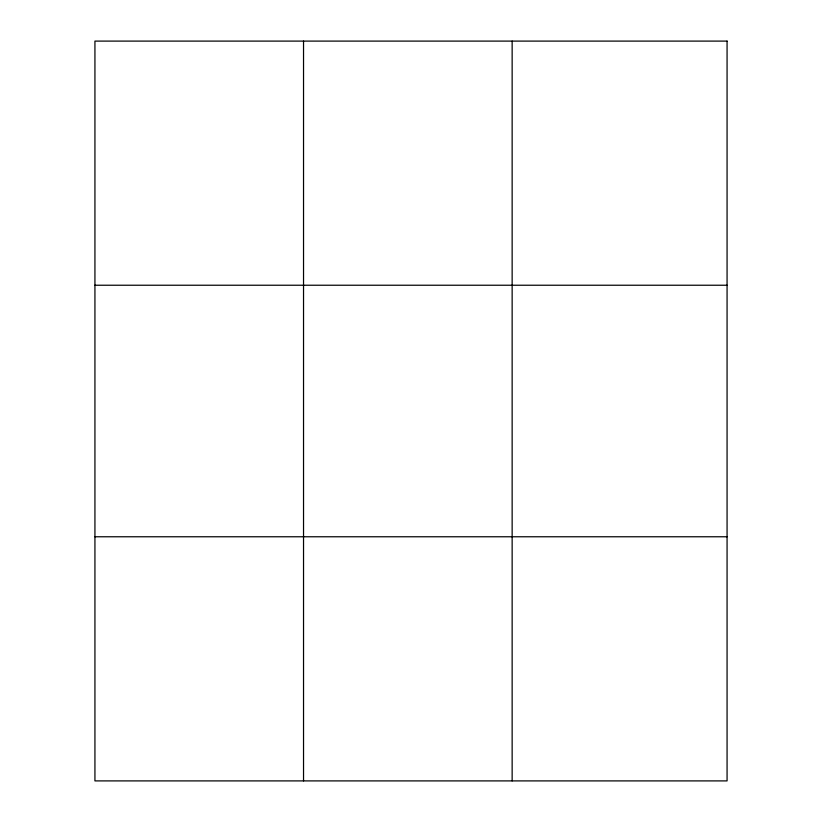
<?xml version="1.0" encoding="UTF-8"?>
<svg xmlns="http://www.w3.org/2000/svg" width="822" height="822" viewBox="0 0 822 822"><rect width="100%" height="100%" fill="white"/><g stroke="black" fill="none" stroke-linecap="round" stroke-linejoin="round"><path stroke-width="1.23" d="M303.534 41.1L303.534 780.9M512.147 41.1L512.147 780.9M94.931 285.234L727.069 285.234M94.931 536.766L727.069 536.766M727.069 41.1L727.069 780.9L94.931 780.9L94.931 41.1L727.069 41.1"/></g></svg>
